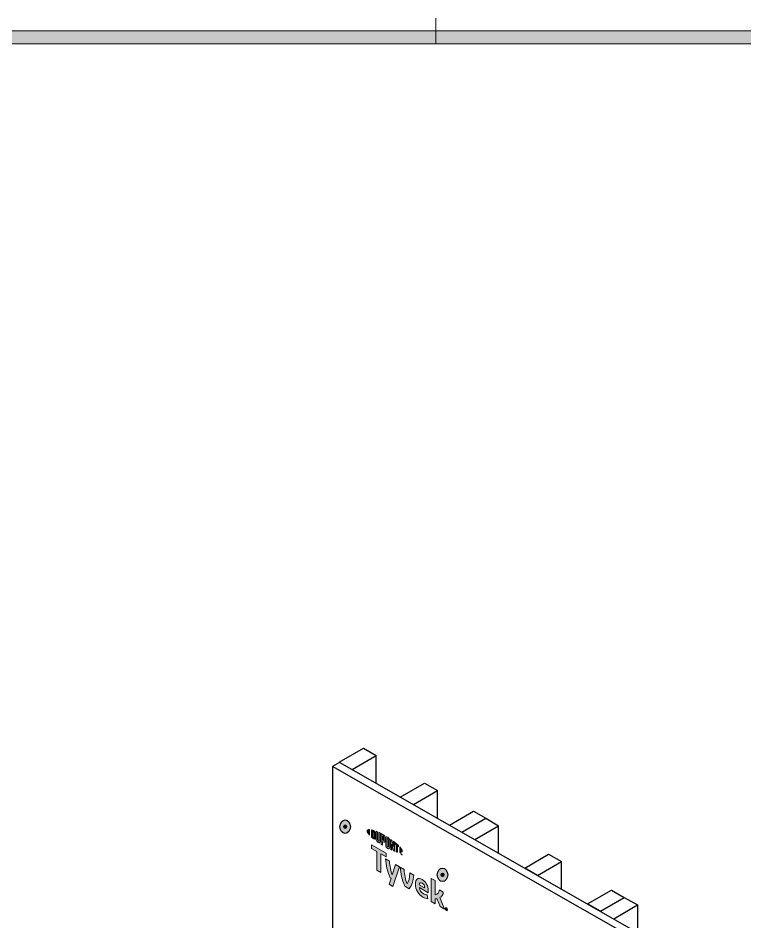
# Model space of a CAD drawing. Header units: inches. Extents: x -26 to 76, y -16 to 22.
# Drawn here: x 42.58 to 49.67, y 10.31 to 19.13 of the extents above; entities that cross this region are included whole.
import ezdxf

# ---------------------------------------------------------------- set-up
doc = ezdxf.new("R2010")
doc.units = ezdxf.units.IN
doc.header["$MEASUREMENT"] = 0
for name, color, linetype, lineweight in [('G-ANNO-TTLB', 7, 'Continuous', 0), ('LOGOS', 7, 'Continuous', 0), ('TYVEK', 7, 'Continuous', 0)]:
    doc.layers.add(name, color=color, linetype=linetype, lineweight=lineweight)

# ---------------------------------------------------------------- blocks, each defined once
blk = doc.blocks.new('Block_148')
at = {"layer": 'LOGOS', "true_color": 0x848484, "transparency": 33554687}
h = blk.add_hatch(color=252, dxfattribs=at)
h.dxf.hatch_style = 2
edge = h.paths.add_edge_path()
edge.add_spline(control_points=[(45.9864, 11.1964), (45.9864, 11.1864), (45.9948, 11.1721), (46.0097, 11.1554), (46.0097, 11.1554), (46.0097, 11.2102), (46.0097, 11.2102), (45.9948, 11.2107), (45.9864, 11.2063), (45.9864, 11.1964)], knot_values=[0, 0, 0, 0, 1, 1, 1, 2, 2, 2, 3, 3, 3, 3], degree=3, periodic=0)
h = blk.add_hatch(color=252, dxfattribs=at)
h.dxf.hatch_style = 2
edge = h.paths.add_edge_path()
edge.add_spline(control_points=[(46.0542, 11.1348), (46.0542, 11.1306), (46.052, 11.1305), (46.0493, 11.132), (46.0473, 11.1332), (46.0441, 11.1359), (46.0416, 11.1382), (46.0416, 11.1382), (46.0416, 11.1905), (46.0416, 11.1905), (46.0441, 11.1898), (46.0473, 11.1889), (46.0493, 11.1877), (46.052, 11.1862), (46.0542, 11.1835), (46.0542, 11.1793), (46.0542, 11.1793), (46.0542, 11.1348), (46.0542, 11.1348)], knot_values=[0, 0, 0, 0, 1, 1, 1, 2, 2, 2, 3, 3, 3, 4, 4, 4, 5, 5, 5, 6, 6, 6, 6], degree=3, periodic=0)
edge = h.paths.add_edge_path()
edge.add_spline(control_points=[(46.0511, 11.2004), (46.0469, 11.2028), (46.041, 11.2048), (46.0302, 11.2072), (46.0302, 11.2072), (46.0302, 11.1346), (46.0302, 11.1346), (46.0397, 11.1259), (46.0469, 11.1197), (46.0511, 11.1174), (46.0606, 11.1118), (46.066, 11.1154), (46.066, 11.1262), (46.066, 11.1262), (46.066, 11.1743), (46.066, 11.1743), (46.066, 11.1851), (46.0606, 11.1949), (46.0511, 11.2004)], knot_values=[0, 0, 0, 0, 1, 1, 1, 2, 2, 2, 3, 3, 3, 4, 4, 4, 5, 5, 5, 6, 6, 6, 6], degree=3, periodic=0)
h = blk.add_hatch(color=252, dxfattribs=at)
h.dxf.hatch_style = 2
edge = h.paths.add_edge_path()
edge.add_spline(control_points=[(46.0992, 11.1003), (46.0992, 11.0961), (46.098, 11.0942), (46.0934, 11.0975), (46.0889, 11.1007), (46.0877, 11.1036), (46.0877, 11.1085), (46.0877, 11.1085), (46.0877, 11.1875), (46.0877, 11.1875), (46.0847, 11.1889), (46.0781, 11.1917), (46.0752, 11.1928), (46.0752, 11.1928), (46.0752, 11.113), (46.0752, 11.113), (46.0752, 11.1002), (46.0806, 11.0921), (46.0934, 11.0831), (46.1051, 11.0748), (46.1122, 11.0774), (46.1122, 11.0916), (46.1122, 11.0916), (46.1122, 11.176), (46.1122, 11.176), (46.1098, 11.1772), (46.1018, 11.1811), (46.0992, 11.1822), (46.0992, 11.1822), (46.0992, 11.1003), (46.0992, 11.1003)], knot_values=[0, 0, 0, 0, 1, 1, 1, 2, 2, 2, 3, 3, 3, 4, 4, 4, 5, 5, 5, 6, 6, 6, 7, 7, 7, 8, 8, 8, 9, 9, 9, 10, 10, 10, 10], degree=3, periodic=0)
h = blk.add_hatch(color=252, dxfattribs=at)
h.dxf.hatch_style = 2
edge = h.paths.add_edge_path()
edge.add_spline(control_points=[(46.1467, 11.1076), (46.1467, 11.103), (46.1453, 11.1015), (46.14, 11.1046), (46.14, 11.1046), (46.1354, 11.1072), (46.1354, 11.1072), (46.1354, 11.1072), (46.1354, 11.1491), (46.1354, 11.1491), (46.1375, 11.1481), (46.1386, 11.1475), (46.1398, 11.1468), (46.1455, 11.1435), (46.1467, 11.1403), (46.1467, 11.1356), (46.1467, 11.1356), (46.1467, 11.1076), (46.1467, 11.1076)], knot_values=[0, 0, 0, 0, 1, 1, 1, 2, 2, 2, 3, 3, 3, 4, 4, 4, 5, 5, 5, 6, 6, 6, 6], degree=3, periodic=0)
edge = h.paths.add_edge_path()
edge.add_spline(control_points=[(46.1405, 11.1612), (46.1383, 11.1625), (46.13, 11.1669), (46.1224, 11.1708), (46.1224, 11.1708), (46.1224, 11.0645), (46.1224, 11.0645), (46.125, 11.0629), (46.1318, 11.0585), (46.1354, 11.0563), (46.1354, 11.0563), (46.1354, 11.0924), (46.1354, 11.0924), (46.1354, 11.0924), (46.1405, 11.0895), (46.1405, 11.0895), (46.1542, 11.0817), (46.1599, 11.0854), (46.1599, 11.0989), (46.1599, 11.0989), (46.1599, 11.1302), (46.1599, 11.1302), (46.1599, 11.1434), (46.1535, 11.1537), (46.1405, 11.1612)], knot_values=[0, 0, 0, 0, 1, 1, 1, 2, 2, 2, 3, 3, 3, 4, 4, 4, 5, 5, 5, 6, 6, 6, 7, 7, 7, 8, 8, 8, 8], degree=3, periodic=0)
h = blk.add_hatch(color=252, dxfattribs=at)
h.dxf.hatch_style = 2
edge = h.paths.add_edge_path()
edge.add_spline(control_points=[(46.1932, 11.0436), (46.1932, 11.0394), (46.192, 11.038), (46.1874, 11.0405), (46.1827, 11.043), (46.1814, 11.0461), (46.1814, 11.0505), (46.1814, 11.0505), (46.1814, 11.1167), (46.1814, 11.1167), (46.1814, 11.1211), (46.1827, 11.1228), (46.1874, 11.1199), (46.192, 11.1171), (46.1932, 11.1141), (46.1932, 11.1099), (46.1932, 11.1099), (46.1932, 11.0436), (46.1932, 11.0436)], knot_values=[0, 0, 0, 0, 1, 1, 1, 2, 2, 2, 3, 3, 3, 4, 4, 4, 5, 5, 5, 6, 6, 6, 6], degree=3, periodic=0)
edge = h.paths.add_edge_path()
edge.add_spline(control_points=[(46.1874, 11.1347), (46.1753, 11.1424), (46.1681, 11.1404), (46.1681, 11.1264), (46.1681, 11.1264), (46.1681, 11.0569), (46.1681, 11.0569), (46.1681, 11.0421), (46.1746, 11.0323), (46.1874, 11.0255), (46.1999, 11.0189), (46.2064, 11.0206), (46.2064, 11.0363), (46.2064, 11.0363), (46.2064, 11.1027), (46.2064, 11.1027), (46.2064, 11.1177), (46.2005, 11.1264), (46.1874, 11.1347)], knot_values=[0, 0, 0, 0, 1, 1, 1, 2, 2, 2, 3, 3, 3, 4, 4, 4, 5, 5, 5, 6, 6, 6, 6], degree=3, periodic=0)
h = blk.add_hatch(color=252, dxfattribs=at)
h.dxf.hatch_style = 2
edge = h.paths.add_edge_path()
edge.add_spline(control_points=[(46.2426, 11.0437), (46.2426, 11.0437), (46.2281, 11.1061), (46.2281, 11.1061), (46.2242, 11.1089), (46.2194, 11.1123), (46.2158, 11.1148), (46.2158, 11.1148), (46.2158, 11.0128), (46.2158, 11.0128), (46.2183, 11.0116), (46.2249, 11.0086), (46.2283, 11.0072), (46.2283, 11.0072), (46.2273, 11.0679), (46.2273, 11.0679), (46.2273, 11.0679), (46.2426, 11.0013), (46.2426, 11.0013), (46.2458, 11), (46.2506, 10.9982), (46.2537, 10.9971), (46.2537, 10.9971), (46.2537, 11.0867), (46.2537, 11.0867), (46.2504, 11.0893), (46.2445, 11.0939), (46.2417, 11.096), (46.2417, 11.096), (46.2426, 11.0437), (46.2426, 11.0437)], knot_values=[0, 0, 0, 0, 1, 1, 1, 2, 2, 2, 3, 3, 3, 4, 4, 4, 5, 5, 5, 6, 6, 6, 7, 7, 7, 8, 8, 8, 9, 9, 9, 10, 10, 10, 10], degree=3, periodic=0)
h = blk.add_hatch(color=252, dxfattribs=at)
h.dxf.hatch_style = 2
edge = h.paths.add_edge_path()
edge.add_spline(control_points=[(46.2601, 11.0673), (46.2633, 11.0648), (46.2665, 11.0622), (46.2696, 11.0597), (46.2696, 11.0597), (46.2696, 10.9918), (46.2696, 10.9918), (46.2725, 10.9909), (46.2778, 10.9895), (46.2813, 10.9886), (46.2813, 10.9886), (46.2813, 11.0497), (46.2813, 11.0497), (46.2847, 11.0468), (46.2879, 11.0439), (46.2908, 11.0413), (46.2908, 11.0413), (46.2908, 11.0543), (46.2908, 11.0543), (46.2816, 11.0633), (46.2717, 11.0721), (46.2601, 11.0815), (46.2601, 11.0815), (46.2601, 11.0673), (46.2601, 11.0673)], knot_values=[0, 0, 0, 0, 1, 1, 1, 2, 2, 2, 3, 3, 3, 4, 4, 4, 5, 5, 5, 6, 6, 6, 7, 7, 7, 8, 8, 8, 8], degree=3, periodic=0)
h = blk.add_hatch(color=252, dxfattribs=at)
h.dxf.hatch_style = 2
edge = h.paths.add_edge_path()
edge.add_spline(control_points=[(46.3281, 10.9991), (46.3281, 10.989), (46.3196, 10.9846), (46.3048, 10.985), (46.3048, 10.985), (46.3048, 11.0398), (46.3048, 11.0398), (46.3196, 11.0232), (46.3281, 11.009), (46.3281, 10.9991)], knot_values=[0, 0, 0, 0, 1, 1, 1, 2, 2, 2, 3, 3, 3, 3], degree=3, periodic=0)
h = blk.add_hatch(color=252, dxfattribs=at)
h.dxf.hatch_style = 2
edge = h.paths.add_edge_path()
edge.add_spline(control_points=[(46.3212, 10.9701), (46.3212, 10.9701), (46.3226, 10.9693), (46.3226, 10.9693), (46.3226, 10.9693), (46.3247, 10.9644), (46.3247, 10.9644), (46.3247, 10.9644), (46.3267, 10.9669), (46.3267, 10.9669), (46.3267, 10.9669), (46.3281, 10.9661), (46.3281, 10.9661), (46.3281, 10.9661), (46.3281, 10.9582), (46.3281, 10.9582), (46.3281, 10.9582), (46.3268, 10.9589), (46.3268, 10.9589), (46.3268, 10.9589), (46.3268, 10.9646), (46.3268, 10.9646), (46.3268, 10.9646), (46.3247, 10.962), (46.3247, 10.962), (46.3247, 10.962), (46.3246, 10.9621), (46.3246, 10.9621), (46.3246, 10.9621), (46.3225, 10.9671), (46.3225, 10.9671), (46.3225, 10.9671), (46.3225, 10.9615), (46.3225, 10.9615), (46.3225, 10.9615), (46.3212, 10.9622), (46.3212, 10.9622), (46.3212, 10.9622), (46.3212, 10.9701), (46.3212, 10.9701)], knot_values=[0, 0, 0, 0, 1, 1, 1, 2, 2, 2, 3, 3, 3, 4, 4, 4, 5, 5, 5, 6, 6, 6, 7, 7, 7, 8, 8, 8, 9, 9, 9, 10, 10, 10, 11, 11, 11, 12, 12, 12, 13, 13, 13, 13], degree=3, periodic=0)
edge = h.paths.add_edge_path()
edge.add_spline(control_points=[(46.3163, 10.9716), (46.3163, 10.9716), (46.3141, 10.9728), (46.3141, 10.9728), (46.3141, 10.9728), (46.3141, 10.9742), (46.3141, 10.9742), (46.3141, 10.9742), (46.3197, 10.971), (46.3197, 10.971), (46.3197, 10.971), (46.3197, 10.9696), (46.3197, 10.9696), (46.3197, 10.9696), (46.3176, 10.9708), (46.3176, 10.9708), (46.3176, 10.9708), (46.3176, 10.9643), (46.3176, 10.9643), (46.3176, 10.9643), (46.3163, 10.9651), (46.3163, 10.9651), (46.3163, 10.9651), (46.3163, 10.9716), (46.3163, 10.9716)], knot_values=[0, 0, 0, 0, 1, 1, 1, 2, 2, 2, 3, 3, 3, 4, 4, 4, 5, 5, 5, 6, 6, 6, 7, 7, 7, 8, 8, 8, 8], degree=3, periodic=0)
at = {"layer": 'LOGOS'}
for points, knots in [([(45.9864, 11.1964), (45.9864, 11.1864), (45.9948, 11.1721), (46.0097, 11.1554), (46.0097, 11.1554), (46.0097, 11.2102), (46.0097, 11.2102), (45.9948, 11.2107), (45.9864, 11.2063), (45.9864, 11.1964)], [0, 0, 0, 0, 1, 1, 1, 2, 2, 2, 3, 3, 3, 3]), ([(46.0511, 11.2004), (46.0469, 11.2028), (46.041, 11.2048), (46.0302, 11.2072), (46.0302, 11.2072), (46.0302, 11.1346), (46.0302, 11.1346), (46.0397, 11.1259), (46.0469, 11.1197), (46.0511, 11.1174), (46.0606, 11.1118), (46.066, 11.1154), (46.066, 11.1262), (46.066, 11.1262), (46.066, 11.1743), (46.066, 11.1743), (46.066, 11.1851), (46.0606, 11.1949), (46.0511, 11.2004)], [0, 0, 0, 0, 1, 1, 1, 2, 2, 2, 3, 3, 3, 4, 4, 4, 5, 5, 5, 6, 6, 6, 6]), ([(46.0542, 11.1348), (46.0542, 11.1306), (46.052, 11.1305), (46.0493, 11.132), (46.0473, 11.1332), (46.0441, 11.1359), (46.0416, 11.1382), (46.0416, 11.1382), (46.0416, 11.1905), (46.0416, 11.1905), (46.0441, 11.1898), (46.0473, 11.1889), (46.0493, 11.1877), (46.052, 11.1862), (46.0542, 11.1835), (46.0542, 11.1793), (46.0542, 11.1793), (46.0542, 11.1348), (46.0542, 11.1348)], [0, 0, 0, 0, 1, 1, 1, 2, 2, 2, 3, 3, 3, 4, 4, 4, 5, 5, 5, 6, 6, 6, 6]), ([(46.0992, 11.1003), (46.0992, 11.0961), (46.098, 11.0942), (46.0934, 11.0975), (46.0889, 11.1007), (46.0877, 11.1036), (46.0877, 11.1085), (46.0877, 11.1085), (46.0877, 11.1875), (46.0877, 11.1875), (46.0847, 11.1889), (46.0781, 11.1917), (46.0752, 11.1928), (46.0752, 11.1928), (46.0752, 11.113), (46.0752, 11.113), (46.0752, 11.1002), (46.0806, 11.0921), (46.0934, 11.0831), (46.1051, 11.0748), (46.1122, 11.0774), (46.1122, 11.0916), (46.1122, 11.0916), (46.1122, 11.176), (46.1122, 11.176), (46.1098, 11.1772), (46.1018, 11.1811), (46.0992, 11.1822), (46.0992, 11.1822), (46.0992, 11.1003), (46.0992, 11.1003)], [0, 0, 0, 0, 1, 1, 1, 2, 2, 2, 3, 3, 3, 4, 4, 4, 5, 5, 5, 6, 6, 6, 7, 7, 7, 8, 8, 8, 9, 9, 9, 10, 10, 10, 10]), ([(46.1405, 11.1612), (46.1383, 11.1625), (46.13, 11.1669), (46.1224, 11.1708), (46.1224, 11.1708), (46.1224, 11.0645), (46.1224, 11.0645), (46.125, 11.0629), (46.1318, 11.0585), (46.1354, 11.0563), (46.1354, 11.0563), (46.1354, 11.0924), (46.1354, 11.0924), (46.1354, 11.0924), (46.1405, 11.0895), (46.1405, 11.0895), (46.1542, 11.0817), (46.1599, 11.0854), (46.1599, 11.0989), (46.1599, 11.0989), (46.1599, 11.1302), (46.1599, 11.1302), (46.1599, 11.1434), (46.1535, 11.1537), (46.1405, 11.1612)], [0, 0, 0, 0, 1, 1, 1, 2, 2, 2, 3, 3, 3, 4, 4, 4, 5, 5, 5, 6, 6, 6, 7, 7, 7, 8, 8, 8, 8]), ([(46.1467, 11.1076), (46.1467, 11.103), (46.1453, 11.1015), (46.14, 11.1046), (46.14, 11.1046), (46.1354, 11.1072), (46.1354, 11.1072), (46.1354, 11.1072), (46.1354, 11.1491), (46.1354, 11.1491), (46.1375, 11.1481), (46.1386, 11.1475), (46.1398, 11.1468), (46.1455, 11.1435), (46.1467, 11.1403), (46.1467, 11.1356), (46.1467, 11.1356), (46.1467, 11.1076), (46.1467, 11.1076)], [0, 0, 0, 0, 1, 1, 1, 2, 2, 2, 3, 3, 3, 4, 4, 4, 5, 5, 5, 6, 6, 6, 6]), ([(46.1874, 11.1347), (46.1753, 11.1424), (46.1681, 11.1404), (46.1681, 11.1264), (46.1681, 11.1264), (46.1681, 11.0569), (46.1681, 11.0569), (46.1681, 11.0421), (46.1746, 11.0323), (46.1874, 11.0255), (46.1999, 11.0189), (46.2064, 11.0206), (46.2064, 11.0363), (46.2064, 11.0363), (46.2064, 11.1027), (46.2064, 11.1027), (46.2064, 11.1177), (46.2005, 11.1264), (46.1874, 11.1347)], [0, 0, 0, 0, 1, 1, 1, 2, 2, 2, 3, 3, 3, 4, 4, 4, 5, 5, 5, 6, 6, 6, 6]), ([(46.1932, 11.0436), (46.1932, 11.0394), (46.192, 11.038), (46.1874, 11.0405), (46.1827, 11.043), (46.1814, 11.0461), (46.1814, 11.0505), (46.1814, 11.0505), (46.1814, 11.1167), (46.1814, 11.1167), (46.1814, 11.1211), (46.1827, 11.1228), (46.1874, 11.1199), (46.192, 11.1171), (46.1932, 11.1141), (46.1932, 11.1099), (46.1932, 11.1099), (46.1932, 11.0436), (46.1932, 11.0436)], [0, 0, 0, 0, 1, 1, 1, 2, 2, 2, 3, 3, 3, 4, 4, 4, 5, 5, 5, 6, 6, 6, 6]), ([(46.2426, 11.0437), (46.2426, 11.0437), (46.2281, 11.1061), (46.2281, 11.1061), (46.2242, 11.1089), (46.2194, 11.1123), (46.2158, 11.1148), (46.2158, 11.1148), (46.2158, 11.0128), (46.2158, 11.0128), (46.2183, 11.0116), (46.2249, 11.0086), (46.2283, 11.0072), (46.2283, 11.0072), (46.2273, 11.0679), (46.2273, 11.0679), (46.2273, 11.0679), (46.2426, 11.0013), (46.2426, 11.0013), (46.2458, 11), (46.2506, 10.9982), (46.2537, 10.9971), (46.2537, 10.9971), (46.2537, 11.0867), (46.2537, 11.0867), (46.2504, 11.0893), (46.2445, 11.0939), (46.2417, 11.096), (46.2417, 11.096), (46.2426, 11.0437), (46.2426, 11.0437)], [0, 0, 0, 0, 1, 1, 1, 2, 2, 2, 3, 3, 3, 4, 4, 4, 5, 5, 5, 6, 6, 6, 7, 7, 7, 8, 8, 8, 9, 9, 9, 10, 10, 10, 10]), ([(46.2601, 11.0673), (46.2633, 11.0648), (46.2665, 11.0622), (46.2696, 11.0597), (46.2696, 11.0597), (46.2696, 10.9918), (46.2696, 10.9918), (46.2725, 10.9909), (46.2778, 10.9895), (46.2813, 10.9886), (46.2813, 10.9886), (46.2813, 11.0497), (46.2813, 11.0497), (46.2847, 11.0468), (46.2879, 11.0439), (46.2908, 11.0413), (46.2908, 11.0413), (46.2908, 11.0543), (46.2908, 11.0543), (46.2816, 11.0633), (46.2717, 11.0721), (46.2601, 11.0815), (46.2601, 11.0815), (46.2601, 11.0673), (46.2601, 11.0673)], [0, 0, 0, 0, 1, 1, 1, 2, 2, 2, 3, 3, 3, 4, 4, 4, 5, 5, 5, 6, 6, 6, 7, 7, 7, 8, 8, 8, 8]), ([(46.3281, 10.9991), (46.3281, 10.989), (46.3196, 10.9846), (46.3048, 10.985), (46.3048, 10.985), (46.3048, 11.0398), (46.3048, 11.0398), (46.3196, 11.0232), (46.3281, 11.009), (46.3281, 10.9991)], [0, 0, 0, 0, 1, 1, 1, 2, 2, 2, 3, 3, 3, 3]), ([(46.3163, 10.9716), (46.3163, 10.9716), (46.3141, 10.9728), (46.3141, 10.9728), (46.3141, 10.9728), (46.3141, 10.9742), (46.3141, 10.9742), (46.3141, 10.9742), (46.3197, 10.971), (46.3197, 10.971), (46.3197, 10.971), (46.3197, 10.9696), (46.3197, 10.9696), (46.3197, 10.9696), (46.3176, 10.9708), (46.3176, 10.9708), (46.3176, 10.9708), (46.3176, 10.9643), (46.3176, 10.9643), (46.3176, 10.9643), (46.3163, 10.9651), (46.3163, 10.9651), (46.3163, 10.9651), (46.3163, 10.9716), (46.3163, 10.9716)], [0, 0, 0, 0, 1, 1, 1, 2, 2, 2, 3, 3, 3, 4, 4, 4, 5, 5, 5, 6, 6, 6, 7, 7, 7, 8, 8, 8, 8]), ([(46.3212, 10.9701), (46.3212, 10.9701), (46.3226, 10.9693), (46.3226, 10.9693), (46.3226, 10.9693), (46.3247, 10.9644), (46.3247, 10.9644), (46.3247, 10.9644), (46.3267, 10.9669), (46.3267, 10.9669), (46.3267, 10.9669), (46.3281, 10.9661), (46.3281, 10.9661), (46.3281, 10.9661), (46.3281, 10.9582), (46.3281, 10.9582), (46.3281, 10.9582), (46.3268, 10.9589), (46.3268, 10.9589), (46.3268, 10.9589), (46.3268, 10.9646), (46.3268, 10.9646), (46.3268, 10.9646), (46.3247, 10.962), (46.3247, 10.962), (46.3247, 10.962), (46.3246, 10.9621), (46.3246, 10.9621), (46.3246, 10.9621), (46.3225, 10.9671), (46.3225, 10.9671), (46.3225, 10.9671), (46.3225, 10.9615), (46.3225, 10.9615), (46.3225, 10.9615), (46.3212, 10.9622), (46.3212, 10.9622), (46.3212, 10.9622), (46.3212, 10.9701), (46.3212, 10.9701)], [0, 0, 0, 0, 1, 1, 1, 2, 2, 2, 3, 3, 3, 4, 4, 4, 5, 5, 5, 6, 6, 6, 7, 7, 7, 8, 8, 8, 9, 9, 9, 10, 10, 10, 11, 11, 11, 12, 12, 12, 13, 13, 13, 13])]:
    blk.add_open_spline(points, degree=3, knots=knots, dxfattribs=at)
blk = doc.blocks.new('Block_152')
at = {"layer": 'LOGOS', "true_color": 0x848484, "transparency": 33554687}
h = blk.add_hatch(color=252, dxfattribs=at)
h.dxf.hatch_style = 2
h.paths.add_polyline_path([(46.1705, 10.9806), (46.0302, 11.0616), (46.0302, 11.0235), (46.0808, 10.9943), (46.0808, 10.8138), (46.1198, 10.7913), (46.1198, 10.9718), (46.1705, 10.9425)])
h = blk.add_hatch(color=252, dxfattribs=at)
h.dxf.hatch_style = 2
edge = h.paths.add_edge_path()
edge.add_spline(control_points=[(46.4037, 10.787), (46.4012, 10.735), (46.3909, 10.7047), (46.3748, 10.6787), (46.3593, 10.723), (46.3492, 10.765), (46.3462, 10.8201), (46.3462, 10.8201), (46.3083, 10.842), (46.3083, 10.842), (46.3124, 10.7769), (46.3247, 10.7295), (46.3541, 10.656), (46.3541, 10.656), (46.3958, 10.6319), (46.3958, 10.6319), (46.4241, 10.6721), (46.4358, 10.7056), (46.4413, 10.7653), (46.4413, 10.7653), (46.4037, 10.787), (46.4037, 10.787)], knot_values=[0, 0, 0, 0, 1, 1, 1, 2, 2, 2, 3, 3, 3, 4, 4, 4, 5, 5, 5, 6, 6, 6, 7, 7, 7, 7], degree=3, periodic=0)
h = blk.add_hatch(color=252, dxfattribs=at)
h.dxf.hatch_style = 2
edge = h.paths.add_edge_path()
edge.add_spline(control_points=[(46.4949, 10.6696), (46.4949, 10.6696), (46.5467, 10.6398), (46.5467, 10.6398), (46.5467, 10.6398), (46.5467, 10.6435), (46.5467, 10.6435), (46.5467, 10.661), (46.5385, 10.6785), (46.5235, 10.6872), (46.5077, 10.6963), (46.4974, 10.6895), (46.4949, 10.6696)], knot_values=[0, 0, 0, 0, 1, 1, 1, 2, 2, 2, 3, 3, 3, 4, 4, 4, 4], degree=3, periodic=0)
edge = h.paths.add_edge_path()
edge.add_spline(control_points=[(46.5774, 10.5339), (46.5655, 10.5346), (46.5478, 10.5404), (46.5298, 10.5508), (46.4859, 10.5761), (46.456, 10.6253), (46.456, 10.6771), (46.456, 10.7268), (46.4835, 10.7446), (46.5235, 10.7215), (46.5592, 10.7009), (46.5826, 10.6583), (46.5826, 10.6165), (46.5826, 10.6071), (46.5821, 10.5993), (46.5815, 10.5934), (46.5815, 10.5934), (46.4955, 10.6431), (46.4955, 10.6431), (46.499, 10.6161), (46.5118, 10.5974), (46.5336, 10.5848), (46.5469, 10.5771), (46.5597, 10.5732), (46.5715, 10.572), (46.5715, 10.572), (46.5774, 10.5339), (46.5774, 10.5339)], knot_values=[0, 0, 0, 0, 1, 1, 1, 2, 2, 2, 3, 3, 3, 4, 4, 4, 5, 5, 5, 6, 6, 6, 7, 7, 7, 8, 8, 8, 9, 9, 9, 9], degree=3, periodic=0)
h = blk.add_hatch(color=252, dxfattribs=at)
h.dxf.hatch_style = 2
edge = h.paths.add_edge_path()
edge.add_spline(control_points=[(46.694, 10.545), (46.694, 10.545), (46.7393, 10.4336), (46.7393, 10.4336), (46.7393, 10.4336), (46.6984, 10.4572), (46.6984, 10.4572), (46.6984, 10.4572), (46.6671, 10.5362), (46.6671, 10.5362), (46.6613, 10.5348), (46.6554, 10.5336), (46.6488, 10.5327), (46.6488, 10.5327), (46.6488, 10.4858), (46.6488, 10.4858), (46.6488, 10.4858), (46.6112, 10.5075), (46.6112, 10.5075), (46.6112, 10.5075), (46.6112, 10.7315), (46.6112, 10.7315), (46.6112, 10.7315), (46.6488, 10.7119), (46.6488, 10.7119), (46.6488, 10.7119), (46.6488, 10.5742), (46.6488, 10.5742), (46.6744, 10.5785), (46.687, 10.5931), (46.6913, 10.6209), (46.6913, 10.6209), (46.7286, 10.5993), (46.7286, 10.5993), (46.7278, 10.573), (46.7158, 10.5558), (46.694, 10.545)], knot_values=[0, 0, 0, 0, 1, 1, 1, 2, 2, 2, 3, 3, 3, 4, 4, 4, 5, 5, 5, 6, 6, 6, 7, 7, 7, 8, 8, 8, 9, 9, 9, 10, 10, 10, 11, 11, 11, 12, 12, 12, 12], degree=3, periodic=0)
at = {"layer": 'LOGOS'}
blk.add_lwpolyline([(46.1705, 10.9806), (46.0302, 11.0616), (46.0302, 11.0235), (46.0808, 10.9943), (46.0808, 10.8138), (46.1198, 10.7913), (46.1198, 10.9718), (46.1705, 10.9425)], close=True, dxfattribs=at)
for points, knots in [([(46.4037, 10.787), (46.4012, 10.735), (46.3909, 10.7047), (46.3748, 10.6787), (46.3593, 10.723), (46.3492, 10.765), (46.3462, 10.8201), (46.3462, 10.8201), (46.3083, 10.842), (46.3083, 10.842), (46.3124, 10.7769), (46.3247, 10.7295), (46.3541, 10.656), (46.3541, 10.656), (46.3958, 10.6319), (46.3958, 10.6319), (46.4241, 10.6721), (46.4358, 10.7056), (46.4413, 10.7653), (46.4413, 10.7653), (46.4037, 10.787), (46.4037, 10.787)], [0, 0, 0, 0, 1, 1, 1, 2, 2, 2, 3, 3, 3, 4, 4, 4, 5, 5, 5, 6, 6, 6, 7, 7, 7, 7]), ([(46.5774, 10.5339), (46.5655, 10.5346), (46.5478, 10.5404), (46.5298, 10.5508), (46.4859, 10.5761), (46.456, 10.6253), (46.456, 10.6771), (46.456, 10.7268), (46.4835, 10.7446), (46.5235, 10.7215), (46.5592, 10.7009), (46.5826, 10.6583), (46.5826, 10.6165), (46.5826, 10.6071), (46.5821, 10.5993), (46.5815, 10.5934), (46.5815, 10.5934), (46.4955, 10.6431), (46.4955, 10.6431), (46.499, 10.6161), (46.5118, 10.5974), (46.5336, 10.5848), (46.5469, 10.5771), (46.5597, 10.5732), (46.5715, 10.572), (46.5715, 10.572), (46.5774, 10.5339), (46.5774, 10.5339)], [0, 0, 0, 0, 1, 1, 1, 2, 2, 2, 3, 3, 3, 4, 4, 4, 5, 5, 5, 6, 6, 6, 7, 7, 7, 8, 8, 8, 9, 9, 9, 9]), ([(46.4949, 10.6696), (46.4949, 10.6696), (46.5467, 10.6398), (46.5467, 10.6398), (46.5467, 10.6398), (46.5467, 10.6435), (46.5467, 10.6435), (46.5467, 10.661), (46.5385, 10.6785), (46.5235, 10.6872), (46.5077, 10.6963), (46.4974, 10.6895), (46.4949, 10.6696)], [0, 0, 0, 0, 1, 1, 1, 2, 2, 2, 3, 3, 3, 4, 4, 4, 4]), ([(46.694, 10.545), (46.694, 10.545), (46.7393, 10.4336), (46.7393, 10.4336), (46.7393, 10.4336), (46.6984, 10.4572), (46.6984, 10.4572), (46.6984, 10.4572), (46.6671, 10.5362), (46.6671, 10.5362), (46.6613, 10.5348), (46.6554, 10.5336), (46.6488, 10.5327), (46.6488, 10.5327), (46.6488, 10.4858), (46.6488, 10.4858), (46.6488, 10.4858), (46.6112, 10.5075), (46.6112, 10.5075), (46.6112, 10.5075), (46.6112, 10.7315), (46.6112, 10.7315), (46.6112, 10.7315), (46.6488, 10.7119), (46.6488, 10.7119), (46.6488, 10.7119), (46.6488, 10.5742), (46.6488, 10.5742), (46.6744, 10.5785), (46.687, 10.5931), (46.6913, 10.6209), (46.6913, 10.6209), (46.7286, 10.5993), (46.7286, 10.5993), (46.7278, 10.573), (46.7158, 10.5558), (46.694, 10.545)], [0, 0, 0, 0, 1, 1, 1, 2, 2, 2, 3, 3, 3, 4, 4, 4, 5, 5, 5, 6, 6, 6, 7, 7, 7, 8, 8, 8, 9, 9, 9, 10, 10, 10, 11, 11, 11, 12, 12, 12, 12])]:
    blk.add_open_spline(points, degree=3, knots=knots, dxfattribs=at)
blk = doc.blocks.new('Block_151')
at = {"layer": 'LOGOS', "true_color": 0x848484, "transparency": 33554687}
h = blk.add_hatch(color=252, dxfattribs=at)
h.dxf.hatch_style = 2
edge = h.paths.add_edge_path()
edge.add_spline(control_points=[(46.264, 10.8676), (46.264, 10.8676), (46.2303, 10.7669), (46.2303, 10.7669), (46.216, 10.809), (46.2066, 10.8497), (46.2038, 10.9024), (46.2038, 10.9024), (46.1659, 10.9242), (46.1659, 10.9242), (46.17, 10.8591), (46.1822, 10.8117), (46.2117, 10.7382), (46.2117, 10.7382), (46.2192, 10.7339), (46.2192, 10.7339), (46.2192, 10.7339), (46.1999, 10.6763), (46.1999, 10.6763), (46.1999, 10.6763), (46.2375, 10.6546), (46.2375, 10.6546), (46.2375, 10.6546), (46.3016, 10.8459), (46.3016, 10.8459), (46.3016, 10.8459), (46.264, 10.8676), (46.264, 10.8676)], knot_values=[0, 0, 0, 0, 1, 1, 1, 2, 2, 2, 3, 3, 3, 4, 4, 4, 5, 5, 5, 6, 6, 6, 7, 7, 7, 8, 8, 8, 9, 9, 9, 9], degree=3, periodic=0)
at = {"layer": 'LOGOS'}
blk.add_open_spline([(46.264, 10.8676), (46.264, 10.8676), (46.2303, 10.7669), (46.2303, 10.7669), (46.216, 10.809), (46.2066, 10.8497), (46.2038, 10.9024), (46.2038, 10.9024), (46.1659, 10.9242), (46.1659, 10.9242), (46.17, 10.8591), (46.1822, 10.8117), (46.2117, 10.7382), (46.2117, 10.7382), (46.2192, 10.7339), (46.2192, 10.7339), (46.2192, 10.7339), (46.1999, 10.6763), (46.1999, 10.6763), (46.1999, 10.6763), (46.2375, 10.6546), (46.2375, 10.6546), (46.2375, 10.6546), (46.3016, 10.8459), (46.3016, 10.8459), (46.3016, 10.8459), (46.264, 10.8676), (46.264, 10.8676)], degree=3, knots=[0, 0, 0, 0, 1, 1, 1, 2, 2, 2, 3, 3, 3, 4, 4, 4, 5, 5, 5, 6, 6, 6, 7, 7, 7, 8, 8, 8, 9, 9, 9, 9], dxfattribs=at)
blk.add_blockref('Block_152', (0, 0), dxfattribs=at)
blk = doc.blocks.new('Block_153')
at = {"layer": 'LOGOS', "true_color": 0x848484, "transparency": 33554687}
h = blk.add_hatch(color=252, dxfattribs=at)
h.dxf.hatch_style = 2
edge = h.paths.add_edge_path()
edge.add_spline(control_points=[(46.7573, 10.4379), (46.7573, 10.4379), (46.7573, 10.4338), (46.7573, 10.4338), (46.7573, 10.4338), (46.7589, 10.4329), (46.7589, 10.4329), (46.7604, 10.4321), (46.7612, 10.4321), (46.7612, 10.4336), (46.7612, 10.4352), (46.7604, 10.4362), (46.7589, 10.437), (46.7589, 10.437), (46.7573, 10.4379), (46.7573, 10.4379)], knot_values=[0, 0, 0, 0, 1, 1, 1, 2, 2, 2, 3, 3, 3, 4, 4, 4, 5, 5, 5, 5], degree=3, periodic=0)
edge = h.paths.add_edge_path()
edge.add_spline(control_points=[(46.7546, 10.4421), (46.7546, 10.4421), (46.7589, 10.4396), (46.7589, 10.4396), (46.7621, 10.4377), (46.7637, 10.435), (46.7637, 10.4321), (46.7637, 10.4302), (46.7629, 10.4292), (46.7614, 10.4294), (46.7622, 10.4272), (46.7632, 10.4248), (46.7646, 10.4222), (46.7646, 10.4222), (46.7614, 10.424), (46.7614, 10.424), (46.7603, 10.4264), (46.7594, 10.4284), (46.7587, 10.4305), (46.7587, 10.4305), (46.7573, 10.4313), (46.7573, 10.4313), (46.7573, 10.4313), (46.7573, 10.4264), (46.7573, 10.4264), (46.7573, 10.4264), (46.7546, 10.4279), (46.7546, 10.4279), (46.7546, 10.4279), (46.7546, 10.4421), (46.7546, 10.4421)], knot_values=[0, 0, 0, 0, 1, 1, 1, 2, 2, 2, 3, 3, 3, 4, 4, 4, 5, 5, 5, 6, 6, 6, 7, 7, 7, 8, 8, 8, 9, 9, 9, 10, 10, 10, 10], degree=3, periodic=0)
edge = h.paths.add_edge_path()
edge.add_spline(control_points=[(46.759, 10.4432), (46.7531, 10.4466), (46.7497, 10.4446), (46.7497, 10.4376), (46.7497, 10.4305), (46.7531, 10.4247), (46.759, 10.4213), (46.7649, 10.4179), (46.7683, 10.4198), (46.7683, 10.4268), (46.7683, 10.4339), (46.7649, 10.4398), (46.759, 10.4432)], knot_values=[0, 0, 0, 0, 1, 1, 1, 2, 2, 2, 3, 3, 3, 4, 4, 4, 4], degree=3, periodic=0)
edge = h.paths.add_edge_path()
edge.add_spline(control_points=[(46.759, 10.446), (46.7663, 10.4418), (46.7711, 10.4336), (46.7711, 10.4252), (46.7711, 10.4168), (46.7663, 10.4143), (46.759, 10.4185), (46.7516, 10.4228), (46.7469, 10.4308), (46.7469, 10.4392), (46.7469, 10.4477), (46.7517, 10.4503), (46.759, 10.446)], knot_values=[0, 0, 0, 0, 1, 1, 1, 2, 2, 2, 3, 3, 3, 4, 4, 4, 4], degree=3, periodic=0)
at = {"layer": 'LOGOS'}
for points, knots in [([(46.759, 10.446), (46.7663, 10.4418), (46.7711, 10.4336), (46.7711, 10.4252), (46.7711, 10.4168), (46.7663, 10.4143), (46.759, 10.4185), (46.7516, 10.4228), (46.7469, 10.4308), (46.7469, 10.4392), (46.7469, 10.4477), (46.7517, 10.4503), (46.759, 10.446)], [0, 0, 0, 0, 1, 1, 1, 2, 2, 2, 3, 3, 3, 4, 4, 4, 4]), ([(46.759, 10.4432), (46.7531, 10.4466), (46.7497, 10.4446), (46.7497, 10.4376), (46.7497, 10.4305), (46.7531, 10.4247), (46.759, 10.4213), (46.7649, 10.4179), (46.7683, 10.4198), (46.7683, 10.4268), (46.7683, 10.4339), (46.7649, 10.4398), (46.759, 10.4432)], [0, 0, 0, 0, 1, 1, 1, 2, 2, 2, 3, 3, 3, 4, 4, 4, 4]), ([(46.7546, 10.4421), (46.7546, 10.4421), (46.7589, 10.4396), (46.7589, 10.4396), (46.7621, 10.4377), (46.7637, 10.435), (46.7637, 10.4321), (46.7637, 10.4302), (46.7629, 10.4292), (46.7614, 10.4294), (46.7622, 10.4272), (46.7632, 10.4248), (46.7646, 10.4222), (46.7646, 10.4222), (46.7614, 10.424), (46.7614, 10.424), (46.7603, 10.4264), (46.7594, 10.4284), (46.7587, 10.4305), (46.7587, 10.4305), (46.7573, 10.4313), (46.7573, 10.4313), (46.7573, 10.4313), (46.7573, 10.4264), (46.7573, 10.4264), (46.7573, 10.4264), (46.7546, 10.4279), (46.7546, 10.4279), (46.7546, 10.4279), (46.7546, 10.4421), (46.7546, 10.4421)], [0, 0, 0, 0, 1, 1, 1, 2, 2, 2, 3, 3, 3, 4, 4, 4, 5, 5, 5, 6, 6, 6, 7, 7, 7, 8, 8, 8, 9, 9, 9, 10, 10, 10, 10]), ([(46.7573, 10.4379), (46.7573, 10.4379), (46.7573, 10.4338), (46.7573, 10.4338), (46.7573, 10.4338), (46.7589, 10.4329), (46.7589, 10.4329), (46.7604, 10.4321), (46.7612, 10.4321), (46.7612, 10.4336), (46.7612, 10.4352), (46.7604, 10.4362), (46.7589, 10.437), (46.7589, 10.437), (46.7573, 10.4379), (46.7573, 10.4379)], [0, 0, 0, 0, 1, 1, 1, 2, 2, 2, 3, 3, 3, 4, 4, 4, 5, 5, 5, 5])]:
    blk.add_open_spline(points, degree=3, knots=knots, dxfattribs=at)
blk = doc.blocks.new('Block_150')
at = {"layer": 'LOGOS'}
for name in ['Block_151', 'Block_153']:
    blk.add_blockref(name, (0, 0), dxfattribs=at)
blk = doc.blocks.new('Block_149')
at = {"layer": 'LOGOS'}
blk.add_blockref('Block_150', (0, 0), dxfattribs=at)
blk = doc.blocks.new('Block_147')
at = {"layer": 'LOGOS'}
for name in ['Block_148', 'Block_149']:
    blk.add_blockref(name, (0, 0), dxfattribs=at)

msp = doc.modelspace()

# ---------------------------------------------------------------- hatches: boundary and pattern name
at = {"layer": 'G-ANNO-TTLB', "true_color": 0xff00ff, "transparency": 33554687}
h = msp.add_hatch(color=6, dxfattribs=at)
edge = h.paths.add_edge_path()
edge.add_spline(control_points=[(71.2273, -15.1345), (71.2273, -15.1345), (30.5273, -15.1345), (30.5273, -15.1345), (30.5273, -15.1345), (30.5273, 19.0008), (30.5273, 19.0008), (30.5273, 19.0008), (71.2273, 19.0008), (71.2273, 19.0008), (71.2273, 19.0008), (71.2273, -15.1345), (71.2273, -15.1345)], knot_values=[0, 0, 0, 0, 1, 1, 1, 2, 2, 2, 3, 3, 3, 4, 4, 4, 4], degree=3, periodic=0)
edge = h.paths.add_edge_path()
edge.add_spline(control_points=[(30.6523, 18.8757), (30.6523, 18.8757), (30.6523, -15.0095), (30.6523, -15.0095), (30.6523, -15.0095), (71.1023, -15.0095), (71.1023, -15.0095), (71.1023, -15.0095), (71.1023, 18.8757), (71.1023, 18.8757), (71.1023, 18.8757), (30.6523, 18.8757), (30.6523, 18.8757)], knot_values=[0, 0, 0, 0, 1, 1, 1, 2, 2, 2, 3, 3, 3, 4, 4, 4, 4], degree=3, periodic=0)
edge.add_line((30.6523, 18.8757), (30.6523, 18.8757))
at = {"layer": 'TYVEK', "true_color": 0x003b71, "transparency": 33554687}
h = msp.add_hatch(color=156, dxfattribs=at)
h.dxf.hatch_style = 2
edge = h.paths.add_edge_path()
edge.add_ellipse((45.7718, 11.2374), major_axis=(0, 0.0664), ratio=0.766948, start_angle=0, end_angle=360)
h = msp.add_hatch(color=156, dxfattribs=at)
h.dxf.hatch_style = 2
edge = h.paths.add_edge_path()
edge.add_ellipse((46.7208, 10.7676), major_axis=(0, 0.0664), ratio=0.766948, start_angle=0, end_angle=360)

# ---------------------------------------------------------------- linework, layer by layer
at = {"layer": 'G-ANNO-TTLB', "color": 6, "lineweight": 9, "true_color": 0xff00ff}
for p, q in [((46.6572, 18.8757), (46.6572, 19.1258)), ((71.2273, 19.0008), (30.5273, 19.0008)), ((71.1023, 18.8757), (30.6523, 18.8757)), ((30.6523, 18.8757), (71.1023, 18.8757))]:
    msp.add_line(p, q, dxfattribs=at)
at = {"layer": 'G-ANNO-TTLB'}
for points in [[(71.2273, -15.1345), (71.2273, -15.1345), (30.5273, -15.1345), (30.5273, -15.1345), (30.5273, -15.1345), (30.5273, 19.0008), (30.5273, 19.0008), (30.5273, 19.0008), (71.2273, 19.0008), (71.2273, 19.0008), (71.2273, 19.0008), (71.2273, -15.1345), (71.2273, -15.1345)], [(30.6523, 18.8757), (30.6523, 18.8757), (30.6523, -15.0095), (30.6523, -15.0095), (30.6523, -15.0095), (71.1023, -15.0095), (71.1023, -15.0095), (71.1023, -15.0095), (71.1023, 18.8757), (71.1023, 18.8757), (71.1023, 18.8757), (30.6523, 18.8757), (30.6523, 18.8757)]]:
    msp.add_open_spline(points, degree=3, knots=[0, 0, 0, 0, 1, 1, 1, 2, 2, 2, 3, 3, 3, 4, 4, 4, 4], dxfattribs=at)
at = {"layer": 'TYVEK', "color": 33, "lineweight": 25, "true_color": 0xcc9966}
for p, q in [((45.7129, 11.8664), (45.9498, 12.0035)), ((45.9498, 12.0035), (46.0748, 11.9318)), ((45.8415, 11.7968), (46.0748, 11.9318)), ((46.0748, 11.663), (46.0748, 11.9318)), ((45.7165, 11.8644), (45.7129, 11.8664)), ((46.3095, 11.5241), (46.5464, 11.6611)), ((46.5464, 11.6611), (46.6715, 11.5895)), ((46.4381, 11.4544), (46.6715, 11.5895)), ((46.6715, 11.3206), (46.6715, 11.5895)), ((46.7892, 11.2519), (47.0229, 11.3901)), ((47.0229, 11.3901), (47.1431, 11.3189)), ((46.909, 11.1835), (47.1431, 11.3189)), ((47.1431, 11.3189), (47.2681, 11.2472)), ((47.0347, 11.1122), (47.2681, 11.2472)), ((47.2681, 10.9784), (47.2681, 11.2472)), ((47.6472, 10.762), (47.8806, 10.8971)), ((47.8806, 10.6286), (47.8806, 10.8971)), ((48.26, 10.412), (48.4931, 10.5469)), ((48.4931, 10.5469), (48.6211, 10.4735)), ((48.3912, 10.3371), (48.6211, 10.4735)), ((48.6211, 10.4735), (48.6211, 10.2058))]:
    msp.add_line(p, q, dxfattribs=at)
at = {"layer": 'TYVEK', "color": 2, "lineweight": 25, "true_color": 0xffff00}
for p, q in [((45.7164, 11.8644), (45.6496, 11.8258)), ((49.4507, 9.7321), (45.7164, 11.8644))]:
    msp.add_line(p, q, dxfattribs=at)
at = {"layer": 'TYVEK', "color": 18, "lineweight": 25, "true_color": 0x000000}
for p, q in [((45.6496, 11.8258), (45.6496, 6.0708)), ((49.3839, 9.6934), (45.6496, 11.8258))]:
    msp.add_line(p, q, dxfattribs=at)
at = {"layer": 'TYVEK', "color": 252, "lineweight": 25, "true_color": 0x848484}
for p, q in [((45.7583, 11.2378), (45.7854, 11.2378)), ((45.7718, 11.255), (45.7718, 11.2207)), ((46.7073, 10.768), (46.7343, 10.768)), ((46.7208, 10.7852), (46.7208, 10.7509))]:
    msp.add_line(p, q, dxfattribs=at)
at = {"layer": 'TYVEK', "color": 33, "lineweight": 25, "true_color": 0xcc9966}
for points in [[(47.6472, 10.762), (47.5222, 10.8337), (47.7556, 10.9688), (47.8806, 10.8971)], [(48.26, 10.412), (48.1347, 10.4835), (48.3681, 10.6186), (48.4931, 10.5469)]]:
    msp.add_lwpolyline(points, dxfattribs=at)
at = {"layer": 'TYVEK', "color": 18, "lineweight": 25, "true_color": 0x000000}
for centre in [(45.7718, 11.2374), (46.7208, 10.7676)]:
    msp.add_ellipse(centre, major_axis=(0, 0.0664), ratio=0.766948, dxfattribs=at)
at = {"layer": 'TYVEK', "color": 252, "lineweight": 25, "true_color": 0x848484}
for centre in [(45.7718, 11.2378), (46.7208, 10.768)]:
    msp.add_ellipse(centre, major_axis=(0, 0.0171), ratio=0.788846, dxfattribs=at)

# ---------------------------------------------------------------- block references
at = {"layer": 'LOGOS'}
msp.add_blockref('Block_147', (0, 0), dxfattribs=at)

doc.saveas('drawing.dxf')
